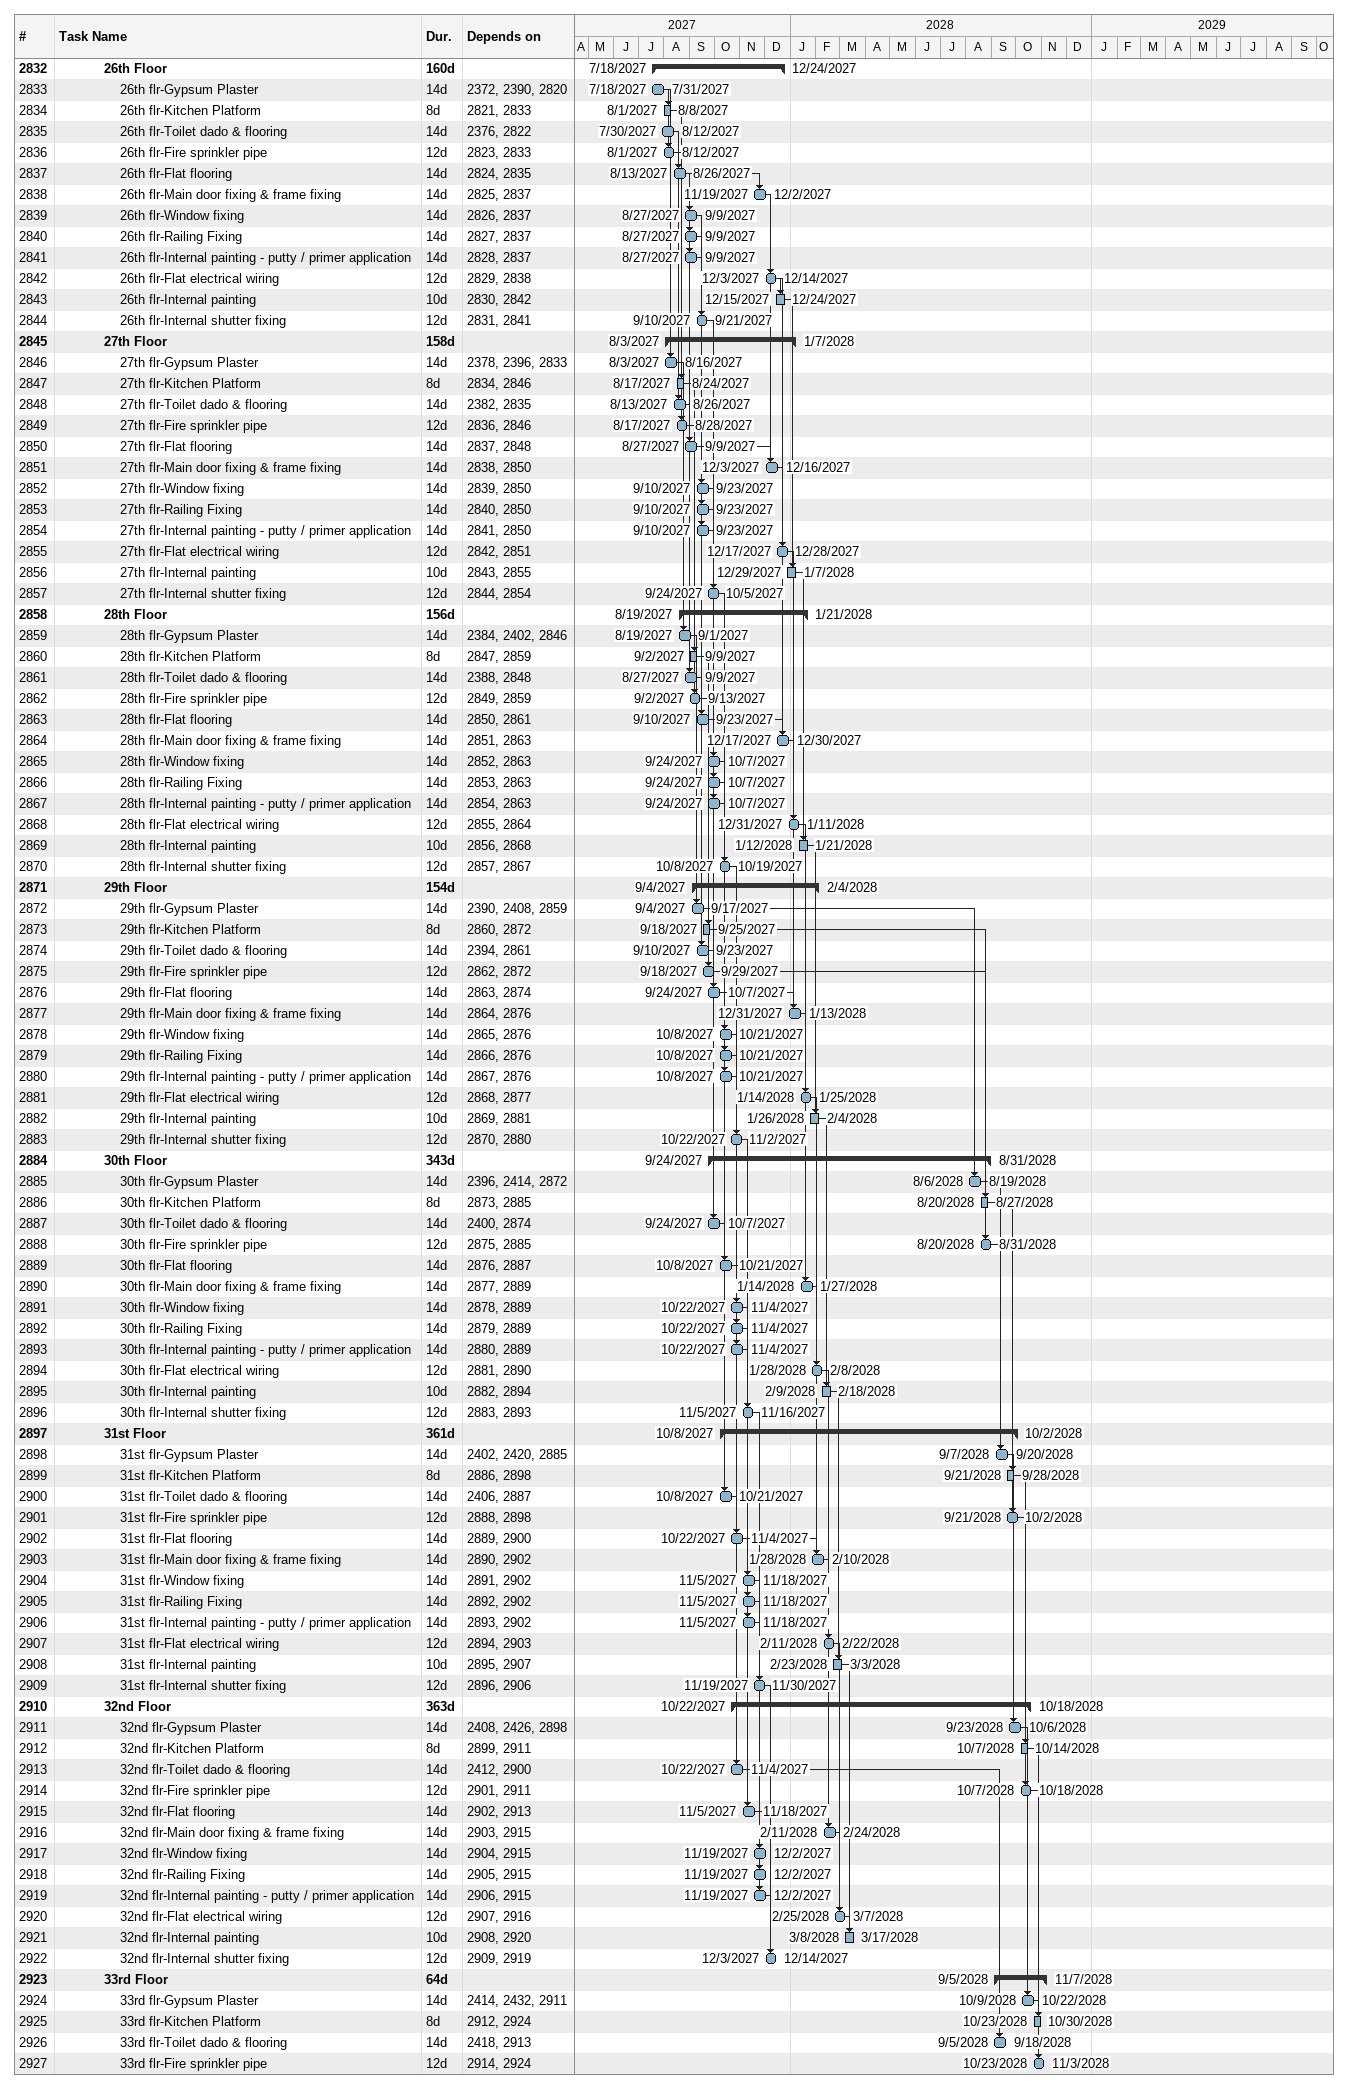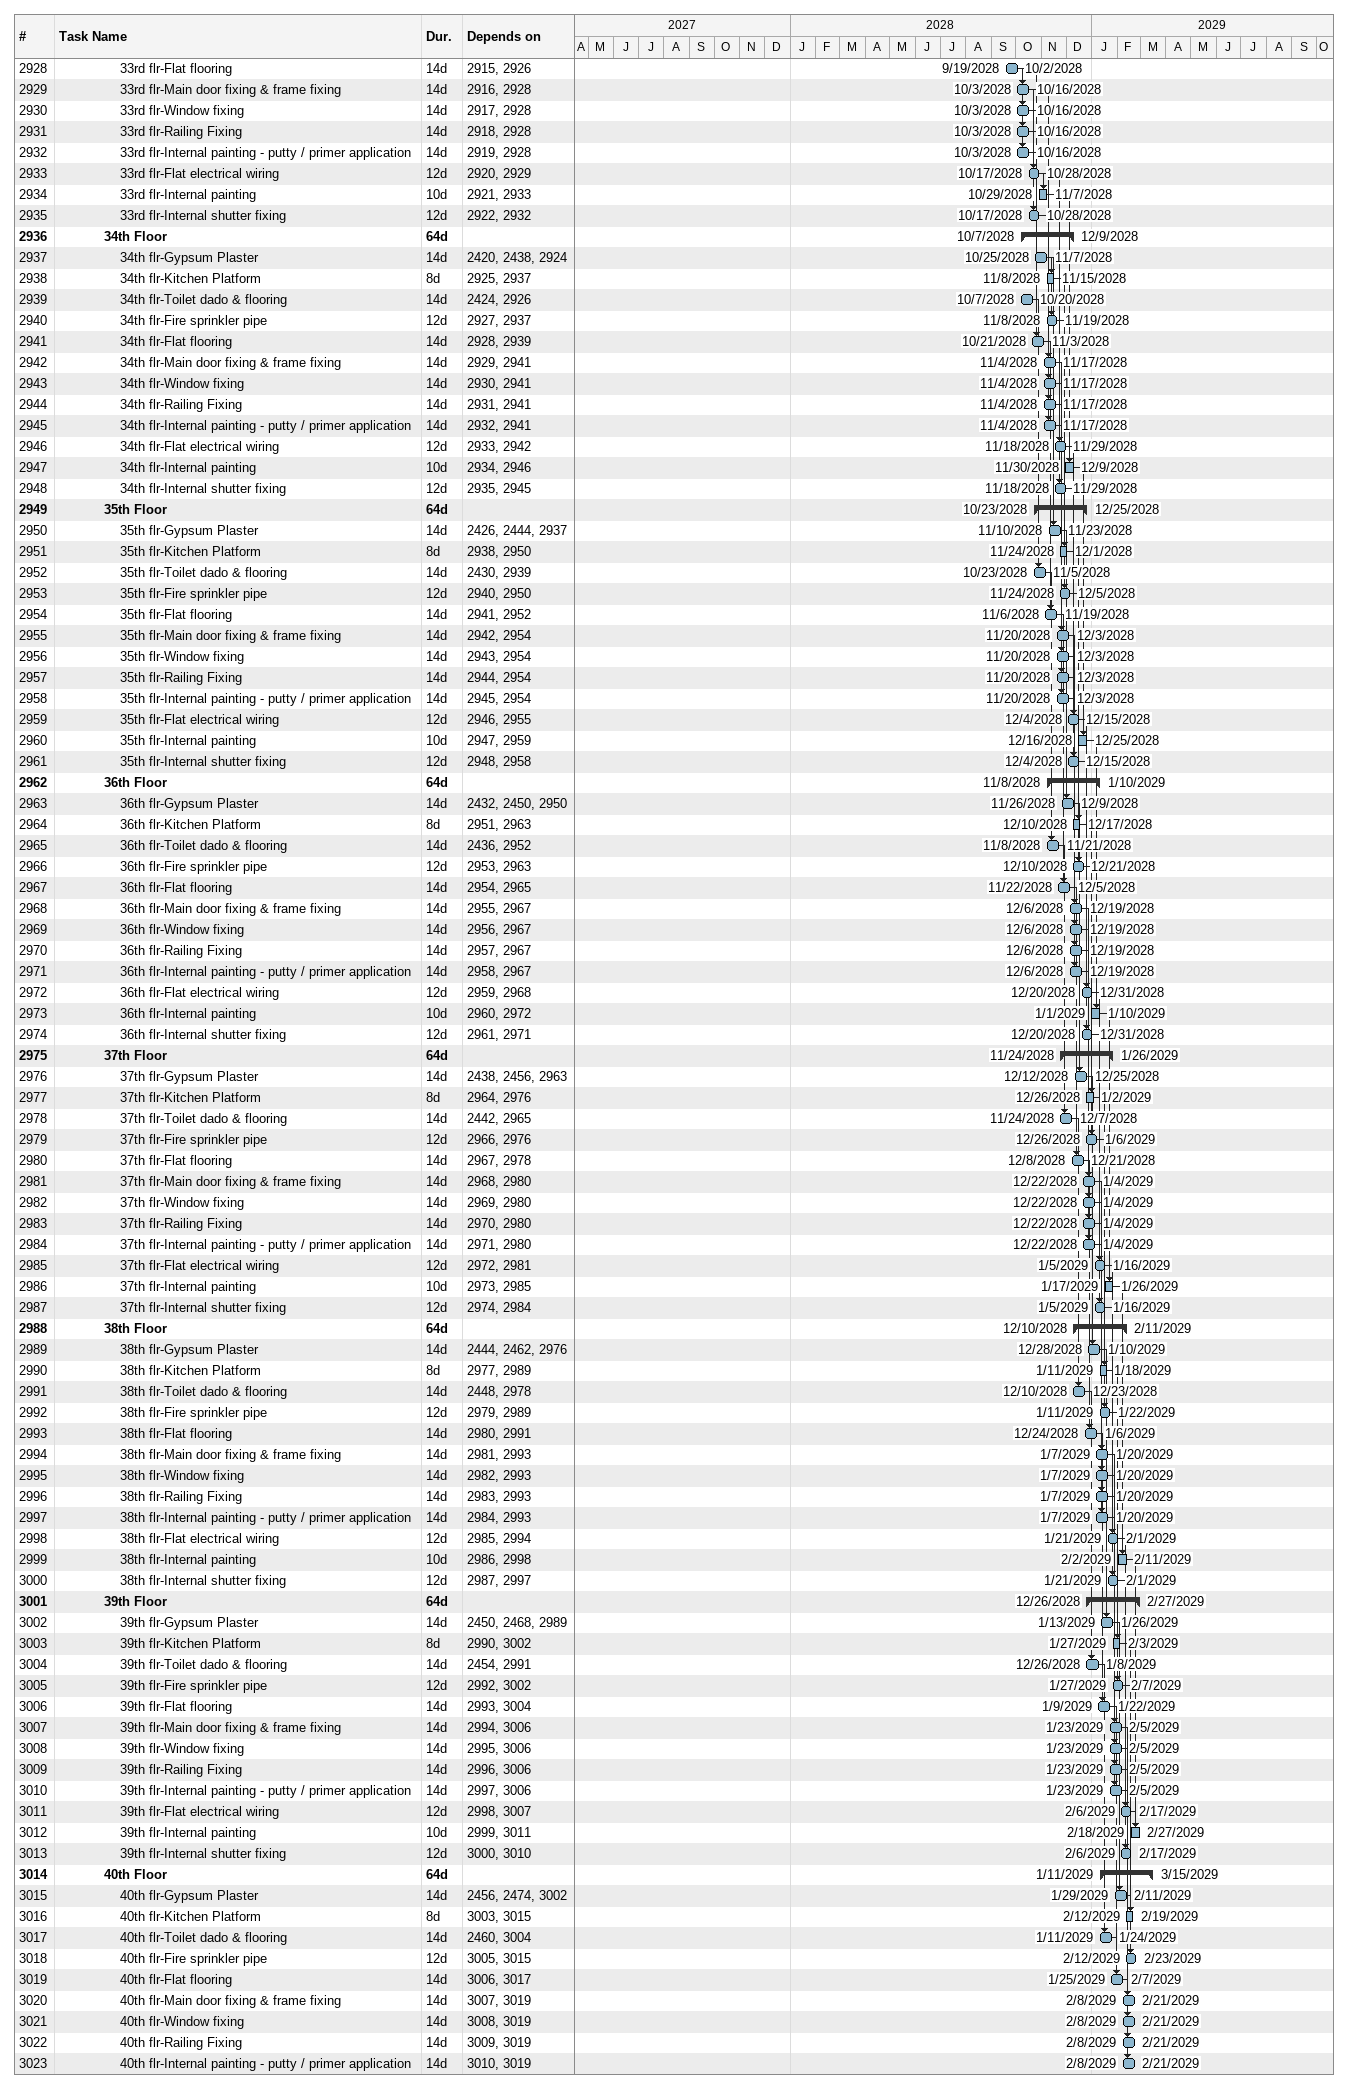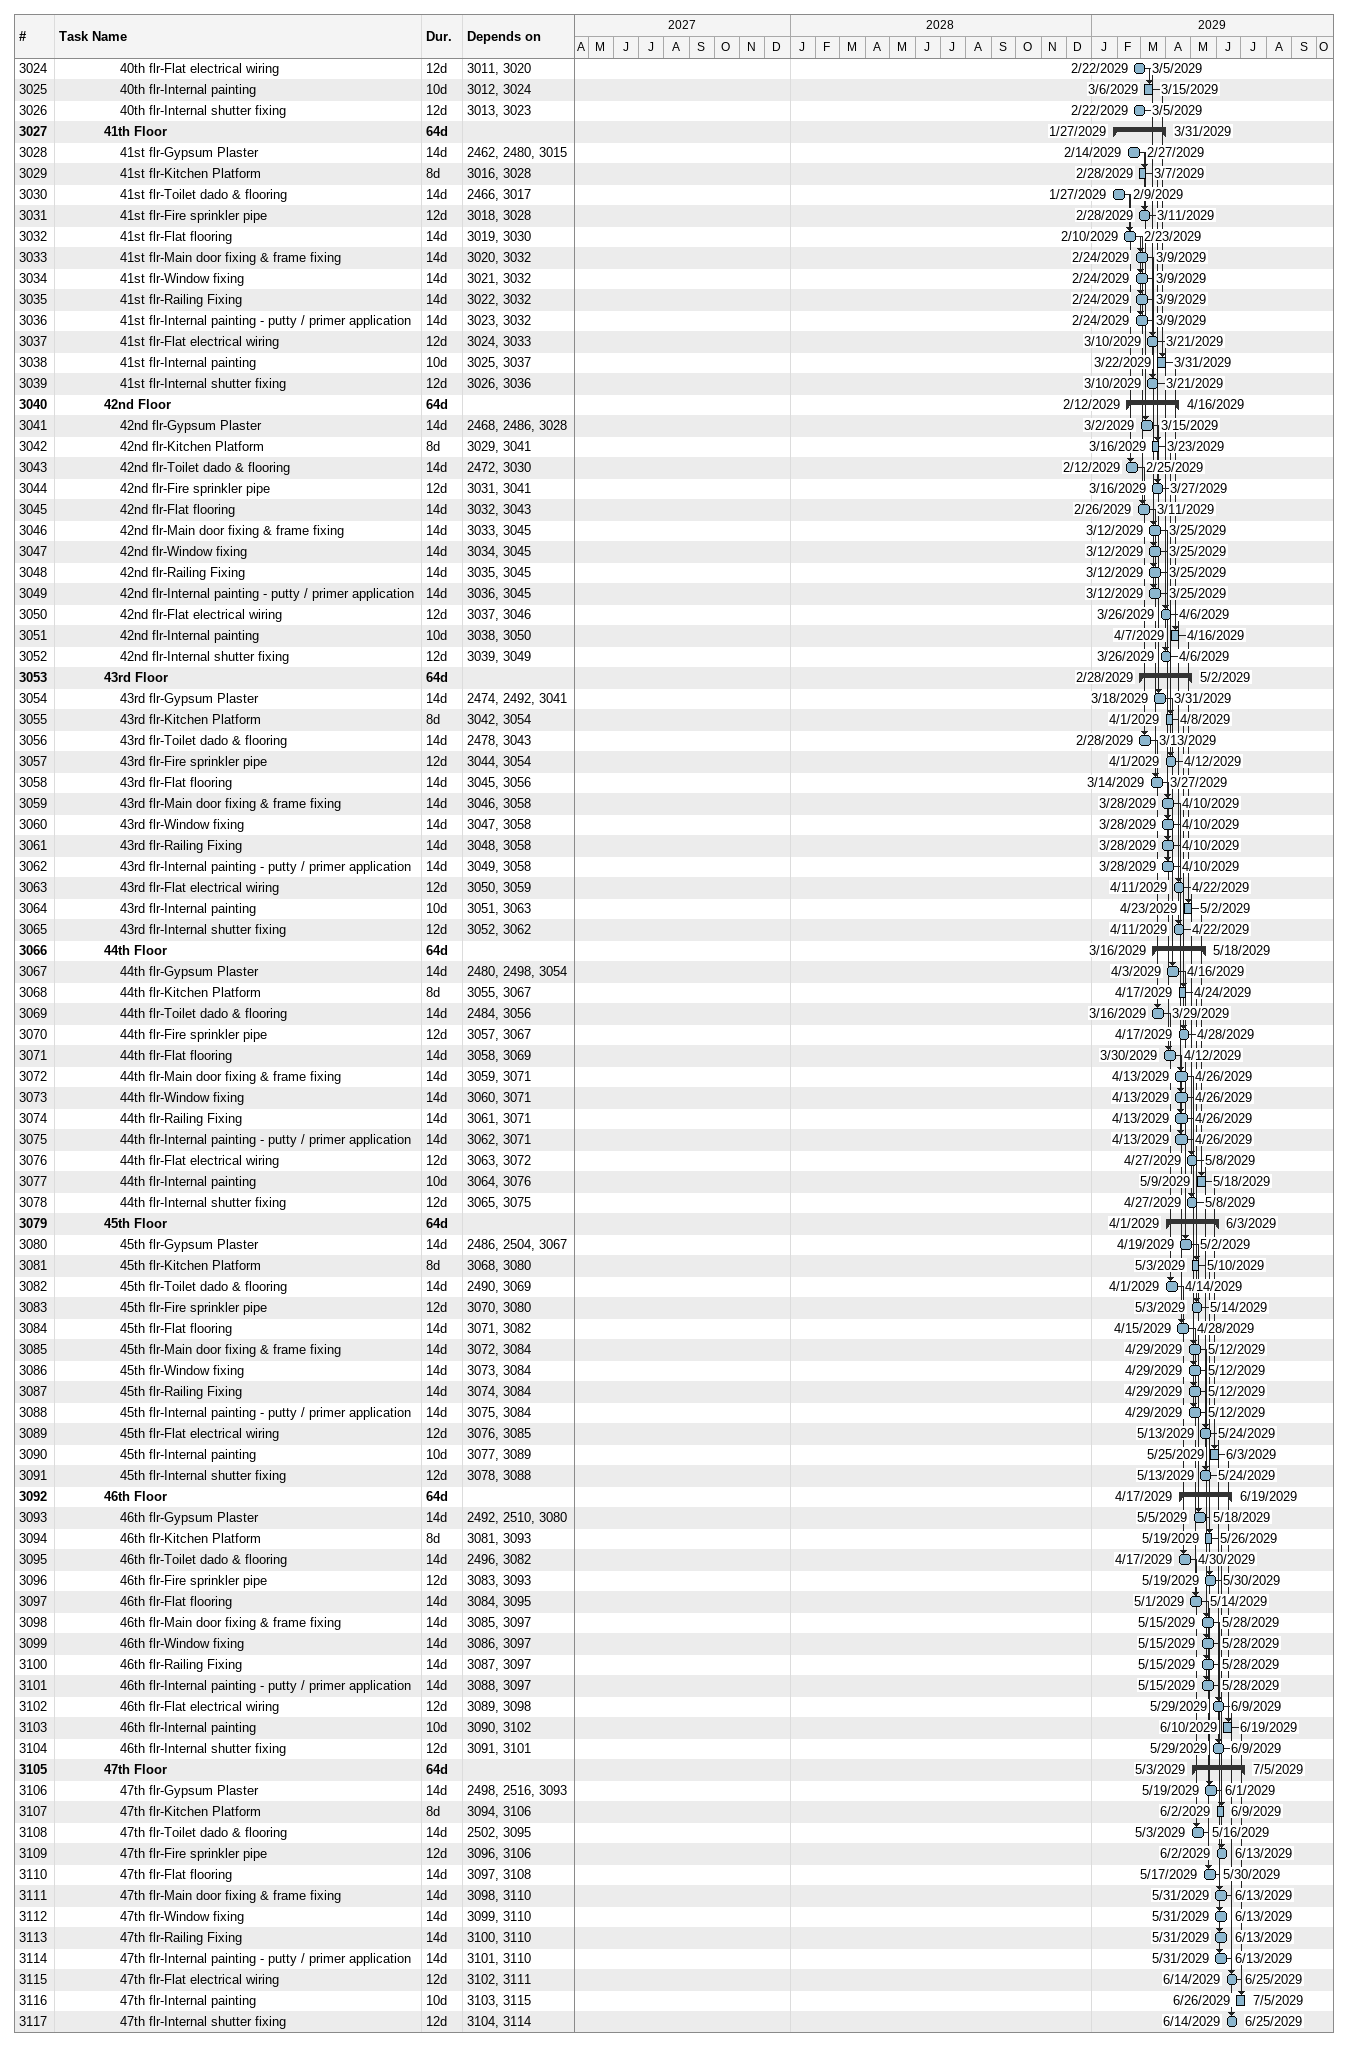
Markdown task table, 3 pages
| ID | Level | Task | Duration | Start | Finish | Predecessors |
|---|---|---|---|---|---|---|
| 2832 | 4 | **26th Floor** | 160d | 2027-07-18 | 2027-12-24 |  |
| 2833 | 5 | 26th flr-Gypsum Plaster | 14d | 2027-07-18 | 2027-07-31 | 2372, 2390, 2820 |
| 2834 | 5 | 26th flr-Kitchen Platform | 8d | 2027-08-01 | 2027-08-08 | 2821, 2833 |
| 2835 | 5 | 26th flr-Toilet dado & flooring | 14d | 2027-07-30 | 2027-08-12 | 2376, 2822 |
| 2836 | 5 | 26th flr-Fire sprinkler pipe | 12d | 2027-08-01 | 2027-08-12 | 2823, 2833 |
| 2837 | 5 | 26th flr-Flat flooring | 14d | 2027-08-13 | 2027-08-26 | 2824, 2835 |
| 2838 | 5 | 26th flr-Main door fixing & frame fixing | 14d | 2027-11-19 | 2027-12-02 | 2825, 2837 |
| 2839 | 5 | 26th flr-Window fixing | 14d | 2027-08-27 | 2027-09-09 | 2826, 2837 |
| 2840 | 5 | 26th flr-Railing Fixing | 14d | 2027-08-27 | 2027-09-09 | 2827, 2837 |
| 2841 | 5 | 26th flr-Internal painting - putty / primer application | 14d | 2027-08-27 | 2027-09-09 | 2828, 2837 |
| 2842 | 5 | 26th flr-Flat electrical wiring | 12d | 2027-12-03 | 2027-12-14 | 2829, 2838 |
| 2843 | 5 | 26th flr-Internal painting | 10d | 2027-12-15 | 2027-12-24 | 2830, 2842 |
| 2844 | 5 | 26th flr-Internal shutter fixing | 12d | 2027-09-10 | 2027-09-21 | 2831, 2841 |
| 2845 | 4 | **27th Floor** | 158d | 2027-08-03 | 2028-01-07 |  |
| 2846 | 5 | 27th flr-Gypsum Plaster | 14d | 2027-08-03 | 2027-08-16 | 2378, 2396, 2833 |
| 2847 | 5 | 27th flr-Kitchen Platform | 8d | 2027-08-17 | 2027-08-24 | 2834, 2846 |
| 2848 | 5 | 27th flr-Toilet dado & flooring | 14d | 2027-08-13 | 2027-08-26 | 2382, 2835 |
| 2849 | 5 | 27th flr-Fire sprinkler pipe | 12d | 2027-08-17 | 2027-08-28 | 2836, 2846 |
| 2850 | 5 | 27th flr-Flat flooring | 14d | 2027-08-27 | 2027-09-09 | 2837, 2848 |
| 2851 | 5 | 27th flr-Main door fixing & frame fixing | 14d | 2027-12-03 | 2027-12-16 | 2838, 2850 |
| 2852 | 5 | 27th flr-Window fixing | 14d | 2027-09-10 | 2027-09-23 | 2839, 2850 |
| 2853 | 5 | 27th flr-Railing Fixing | 14d | 2027-09-10 | 2027-09-23 | 2840, 2850 |
| 2854 | 5 | 27th flr-Internal painting - putty / primer application | 14d | 2027-09-10 | 2027-09-23 | 2841, 2850 |
| 2855 | 5 | 27th flr-Flat electrical wiring | 12d | 2027-12-17 | 2027-12-28 | 2842, 2851 |
| 2856 | 5 | 27th flr-Internal painting | 10d | 2027-12-29 | 2028-01-07 | 2843, 2855 |
| 2857 | 5 | 27th flr-Internal shutter fixing | 12d | 2027-09-24 | 2027-10-05 | 2844, 2854 |
| 2858 | 4 | **28th Floor** | 156d | 2027-08-19 | 2028-01-21 |  |
| 2859 | 5 | 28th flr-Gypsum Plaster | 14d | 2027-08-19 | 2027-09-01 | 2384, 2402, 2846 |
| 2860 | 5 | 28th flr-Kitchen Platform | 8d | 2027-09-02 | 2027-09-09 | 2847, 2859 |
| 2861 | 5 | 28th flr-Toilet dado & flooring | 14d | 2027-08-27 | 2027-09-09 | 2388, 2848 |
| 2862 | 5 | 28th flr-Fire sprinkler pipe | 12d | 2027-09-02 | 2027-09-13 | 2849, 2859 |
| 2863 | 5 | 28th flr-Flat flooring | 14d | 2027-09-10 | 2027-09-23 | 2850, 2861 |
| 2864 | 5 | 28th flr-Main door fixing & frame fixing | 14d | 2027-12-17 | 2027-12-30 | 2851, 2863 |
| 2865 | 5 | 28th flr-Window fixing | 14d | 2027-09-24 | 2027-10-07 | 2852, 2863 |
| 2866 | 5 | 28th flr-Railing Fixing | 14d | 2027-09-24 | 2027-10-07 | 2853, 2863 |
| 2867 | 5 | 28th flr-Internal painting - putty / primer application | 14d | 2027-09-24 | 2027-10-07 | 2854, 2863 |
| 2868 | 5 | 28th flr-Flat electrical wiring | 12d | 2027-12-31 | 2028-01-11 | 2855, 2864 |
| 2869 | 5 | 28th flr-Internal painting | 10d | 2028-01-12 | 2028-01-21 | 2856, 2868 |
| 2870 | 5 | 28th flr-Internal shutter fixing | 12d | 2027-10-08 | 2027-10-19 | 2857, 2867 |
| 2871 | 4 | **29th Floor** | 154d | 2027-09-04 | 2028-02-04 |  |
| 2872 | 5 | 29th flr-Gypsum Plaster | 14d | 2027-09-04 | 2027-09-17 | 2390, 2408, 2859 |
| 2873 | 5 | 29th flr-Kitchen Platform | 8d | 2027-09-18 | 2027-09-25 | 2860, 2872 |
| 2874 | 5 | 29th flr-Toilet dado & flooring | 14d | 2027-09-10 | 2027-09-23 | 2394, 2861 |
| 2875 | 5 | 29th flr-Fire sprinkler pipe | 12d | 2027-09-18 | 2027-09-29 | 2862, 2872 |
| 2876 | 5 | 29th flr-Flat flooring | 14d | 2027-09-24 | 2027-10-07 | 2863, 2874 |
| 2877 | 5 | 29th flr-Main door fixing & frame fixing | 14d | 2027-12-31 | 2028-01-13 | 2864, 2876 |
| 2878 | 5 | 29th flr-Window fixing | 14d | 2027-10-08 | 2027-10-21 | 2865, 2876 |
| 2879 | 5 | 29th flr-Railing Fixing | 14d | 2027-10-08 | 2027-10-21 | 2866, 2876 |
| 2880 | 5 | 29th flr-Internal painting - putty / primer application | 14d | 2027-10-08 | 2027-10-21 | 2867, 2876 |
| 2881 | 5 | 29th flr-Flat electrical wiring | 12d | 2028-01-14 | 2028-01-25 | 2868, 2877 |
| 2882 | 5 | 29th flr-Internal painting | 10d | 2028-01-26 | 2028-02-04 | 2869, 2881 |
| 2883 | 5 | 29th flr-Internal shutter fixing | 12d | 2027-10-22 | 2027-11-02 | 2870, 2880 |
| 2884 | 4 | **30th Floor** | 343d | 2027-09-24 | 2028-08-31 |  |
| 2885 | 5 | 30th flr-Gypsum Plaster | 14d | 2028-08-06 | 2028-08-19 | 2396, 2414, 2872 |
| 2886 | 5 | 30th flr-Kitchen Platform | 8d | 2028-08-20 | 2028-08-27 | 2873, 2885 |
| 2887 | 5 | 30th flr-Toilet dado & flooring | 14d | 2027-09-24 | 2027-10-07 | 2400, 2874 |
| 2888 | 5 | 30th flr-Fire sprinkler pipe | 12d | 2028-08-20 | 2028-08-31 | 2875, 2885 |
| 2889 | 5 | 30th flr-Flat flooring | 14d | 2027-10-08 | 2027-10-21 | 2876, 2887 |
| 2890 | 5 | 30th flr-Main door fixing & frame fixing | 14d | 2028-01-14 | 2028-01-27 | 2877, 2889 |
| 2891 | 5 | 30th flr-Window fixing | 14d | 2027-10-22 | 2027-11-04 | 2878, 2889 |
| 2892 | 5 | 30th flr-Railing Fixing | 14d | 2027-10-22 | 2027-11-04 | 2879, 2889 |
| 2893 | 5 | 30th flr-Internal painting - putty / primer application | 14d | 2027-10-22 | 2027-11-04 | 2880, 2889 |
| 2894 | 5 | 30th flr-Flat electrical wiring | 12d | 2028-01-28 | 2028-02-08 | 2881, 2890 |
| 2895 | 5 | 30th flr-Internal painting | 10d | 2028-02-09 | 2028-02-18 | 2882, 2894 |
| 2896 | 5 | 30th flr-Internal shutter fixing | 12d | 2027-11-05 | 2027-11-16 | 2883, 2893 |
| 2897 | 4 | **31st Floor** | 361d | 2027-10-08 | 2028-10-02 |  |
| 2898 | 5 | 31st flr-Gypsum Plaster | 14d | 2028-09-07 | 2028-09-20 | 2402, 2420, 2885 |
| 2899 | 5 | 31st flr-Kitchen Platform | 8d | 2028-09-21 | 2028-09-28 | 2886, 2898 |
| 2900 | 5 | 31st flr-Toilet dado & flooring | 14d | 2027-10-08 | 2027-10-21 | 2406, 2887 |
| 2901 | 5 | 31st flr-Fire sprinkler pipe | 12d | 2028-09-21 | 2028-10-02 | 2888, 2898 |
| 2902 | 5 | 31st flr-Flat flooring | 14d | 2027-10-22 | 2027-11-04 | 2889, 2900 |
| 2903 | 5 | 31st flr-Main door fixing & frame fixing | 14d | 2028-01-28 | 2028-02-10 | 2890, 2902 |
| 2904 | 5 | 31st flr-Window fixing | 14d | 2027-11-05 | 2027-11-18 | 2891, 2902 |
| 2905 | 5 | 31st flr-Railing Fixing | 14d | 2027-11-05 | 2027-11-18 | 2892, 2902 |
| 2906 | 5 | 31st flr-Internal painting - putty / primer application | 14d | 2027-11-05 | 2027-11-18 | 2893, 2902 |
| 2907 | 5 | 31st flr-Flat electrical wiring | 12d | 2028-02-11 | 2028-02-22 | 2894, 2903 |
| 2908 | 5 | 31st flr-Internal painting | 10d | 2028-02-23 | 2028-03-03 | 2895, 2907 |
| 2909 | 5 | 31st flr-Internal shutter fixing | 12d | 2027-11-19 | 2027-11-30 | 2896, 2906 |
| 2910 | 4 | **32nd Floor** | 363d | 2027-10-22 | 2028-10-18 |  |
| 2911 | 5 | 32nd flr-Gypsum Plaster | 14d | 2028-09-23 | 2028-10-06 | 2408, 2426, 2898 |
| 2912 | 5 | 32nd flr-Kitchen Platform | 8d | 2028-10-07 | 2028-10-14 | 2899, 2911 |
| 2913 | 5 | 32nd flr-Toilet dado & flooring | 14d | 2027-10-22 | 2027-11-04 | 2412, 2900 |
| 2914 | 5 | 32nd flr-Fire sprinkler pipe | 12d | 2028-10-07 | 2028-10-18 | 2901, 2911 |
| 2915 | 5 | 32nd flr-Flat flooring | 14d | 2027-11-05 | 2027-11-18 | 2902, 2913 |
| 2916 | 5 | 32nd flr-Main door fixing & frame fixing | 14d | 2028-02-11 | 2028-02-24 | 2903, 2915 |
| 2917 | 5 | 32nd flr-Window fixing | 14d | 2027-11-19 | 2027-12-02 | 2904, 2915 |
| 2918 | 5 | 32nd flr-Railing Fixing | 14d | 2027-11-19 | 2027-12-02 | 2905, 2915 |
| 2919 | 5 | 32nd flr-Internal painting - putty / primer application | 14d | 2027-11-19 | 2027-12-02 | 2906, 2915 |
| 2920 | 5 | 32nd flr-Flat electrical wiring | 12d | 2028-02-25 | 2028-03-07 | 2907, 2916 |
| 2921 | 5 | 32nd flr-Internal painting | 10d | 2028-03-08 | 2028-03-17 | 2908, 2920 |
| 2922 | 5 | 32nd flr-Internal shutter fixing | 12d | 2027-12-03 | 2027-12-14 | 2909, 2919 |
| 2923 | 4 | **33rd Floor** | 64d | 2028-09-05 | 2028-11-07 |  |
| 2924 | 5 | 33rd flr-Gypsum Plaster | 14d | 2028-10-09 | 2028-10-22 | 2414, 2432, 2911 |
| 2925 | 5 | 33rd flr-Kitchen Platform | 8d | 2028-10-23 | 2028-10-30 | 2912, 2924 |
| 2926 | 5 | 33rd flr-Toilet dado & flooring | 14d | 2028-09-05 | 2028-09-18 | 2418, 2913 |
| 2927 | 5 | 33rd flr-Fire sprinkler pipe | 12d | 2028-10-23 | 2028-11-03 | 2914, 2924 |
| 2928 | 5 | 33rd flr-Flat flooring | 14d | 2028-09-19 | 2028-10-02 | 2915, 2926 |
| 2929 | 5 | 33rd flr-Main door fixing & frame fixing | 14d | 2028-10-03 | 2028-10-16 | 2916, 2928 |
| 2930 | 5 | 33rd flr-Window fixing | 14d | 2028-10-03 | 2028-10-16 | 2917, 2928 |
| 2931 | 5 | 33rd flr-Railing Fixing | 14d | 2028-10-03 | 2028-10-16 | 2918, 2928 |
| 2932 | 5 | 33rd flr-Internal painting - putty / primer application | 14d | 2028-10-03 | 2028-10-16 | 2919, 2928 |
| 2933 | 5 | 33rd flr-Flat electrical wiring | 12d | 2028-10-17 | 2028-10-28 | 2920, 2929 |
| 2934 | 5 | 33rd flr-Internal painting | 10d | 2028-10-29 | 2028-11-07 | 2921, 2933 |
| 2935 | 5 | 33rd flr-Internal shutter fixing | 12d | 2028-10-17 | 2028-10-28 | 2922, 2932 |
| 2936 | 4 | **34th Floor** | 64d | 2028-10-07 | 2028-12-09 |  |
| 2937 | 5 | 34th flr-Gypsum Plaster | 14d | 2028-10-25 | 2028-11-07 | 2420, 2438, 2924 |
| 2938 | 5 | 34th flr-Kitchen Platform | 8d | 2028-11-08 | 2028-11-15 | 2925, 2937 |
| 2939 | 5 | 34th flr-Toilet dado & flooring | 14d | 2028-10-07 | 2028-10-20 | 2424, 2926 |
| 2940 | 5 | 34th flr-Fire sprinkler pipe | 12d | 2028-11-08 | 2028-11-19 | 2927, 2937 |
| 2941 | 5 | 34th flr-Flat flooring | 14d | 2028-10-21 | 2028-11-03 | 2928, 2939 |
| 2942 | 5 | 34th flr-Main door fixing & frame fixing | 14d | 2028-11-04 | 2028-11-17 | 2929, 2941 |
| 2943 | 5 | 34th flr-Window fixing | 14d | 2028-11-04 | 2028-11-17 | 2930, 2941 |
| 2944 | 5 | 34th flr-Railing Fixing | 14d | 2028-11-04 | 2028-11-17 | 2931, 2941 |
| 2945 | 5 | 34th flr-Internal painting - putty / primer application | 14d | 2028-11-04 | 2028-11-17 | 2932, 2941 |
| 2946 | 5 | 34th flr-Flat electrical wiring | 12d | 2028-11-18 | 2028-11-29 | 2933, 2942 |
| 2947 | 5 | 34th flr-Internal painting | 10d | 2028-11-30 | 2028-12-09 | 2934, 2946 |
| 2948 | 5 | 34th flr-Internal shutter fixing | 12d | 2028-11-18 | 2028-11-29 | 2935, 2945 |
| 2949 | 4 | **35th Floor** | 64d | 2028-10-23 | 2028-12-25 |  |
| 2950 | 5 | 35th flr-Gypsum Plaster | 14d | 2028-11-10 | 2028-11-23 | 2426, 2444, 2937 |
| 2951 | 5 | 35th flr-Kitchen Platform | 8d | 2028-11-24 | 2028-12-01 | 2938, 2950 |
| 2952 | 5 | 35th flr-Toilet dado & flooring | 14d | 2028-10-23 | 2028-11-05 | 2430, 2939 |
| 2953 | 5 | 35th flr-Fire sprinkler pipe | 12d | 2028-11-24 | 2028-12-05 | 2940, 2950 |
| 2954 | 5 | 35th flr-Flat flooring | 14d | 2028-11-06 | 2028-11-19 | 2941, 2952 |
| 2955 | 5 | 35th flr-Main door fixing & frame fixing | 14d | 2028-11-20 | 2028-12-03 | 2942, 2954 |
| 2956 | 5 | 35th flr-Window fixing | 14d | 2028-11-20 | 2028-12-03 | 2943, 2954 |
| 2957 | 5 | 35th flr-Railing Fixing | 14d | 2028-11-20 | 2028-12-03 | 2944, 2954 |
| 2958 | 5 | 35th flr-Internal painting - putty / primer application | 14d | 2028-11-20 | 2028-12-03 | 2945, 2954 |
| 2959 | 5 | 35th flr-Flat electrical wiring | 12d | 2028-12-04 | 2028-12-15 | 2946, 2955 |
| 2960 | 5 | 35th flr-Internal painting | 10d | 2028-12-16 | 2028-12-25 | 2947, 2959 |
| 2961 | 5 | 35th flr-Internal shutter fixing | 12d | 2028-12-04 | 2028-12-15 | 2948, 2958 |
| 2962 | 4 | **36th Floor** | 64d | 2028-11-08 | 2029-01-10 |  |
| 2963 | 5 | 36th flr-Gypsum Plaster | 14d | 2028-11-26 | 2028-12-09 | 2432, 2450, 2950 |
| 2964 | 5 | 36th flr-Kitchen Platform | 8d | 2028-12-10 | 2028-12-17 | 2951, 2963 |
| 2965 | 5 | 36th flr-Toilet dado & flooring | 14d | 2028-11-08 | 2028-11-21 | 2436, 2952 |
| 2966 | 5 | 36th flr-Fire sprinkler pipe | 12d | 2028-12-10 | 2028-12-21 | 2953, 2963 |
| 2967 | 5 | 36th flr-Flat flooring | 14d | 2028-11-22 | 2028-12-05 | 2954, 2965 |
| 2968 | 5 | 36th flr-Main door fixing & frame fixing | 14d | 2028-12-06 | 2028-12-19 | 2955, 2967 |
| 2969 | 5 | 36th flr-Window fixing | 14d | 2028-12-06 | 2028-12-19 | 2956, 2967 |
| 2970 | 5 | 36th flr-Railing Fixing | 14d | 2028-12-06 | 2028-12-19 | 2957, 2967 |
| 2971 | 5 | 36th flr-Internal painting - putty / primer application | 14d | 2028-12-06 | 2028-12-19 | 2958, 2967 |
| 2972 | 5 | 36th flr-Flat electrical wiring | 12d | 2028-12-20 | 2028-12-31 | 2959, 2968 |
| 2973 | 5 | 36th flr-Internal painting | 10d | 2029-01-01 | 2029-01-10 | 2960, 2972 |
| 2974 | 5 | 36th flr-Internal shutter fixing | 12d | 2028-12-20 | 2028-12-31 | 2961, 2971 |
| 2975 | 4 | **37th Floor** | 64d | 2028-11-24 | 2029-01-26 |  |
| 2976 | 5 | 37th flr-Gypsum Plaster | 14d | 2028-12-12 | 2028-12-25 | 2438, 2456, 2963 |
| 2977 | 5 | 37th flr-Kitchen Platform | 8d | 2028-12-26 | 2029-01-02 | 2964, 2976 |
| 2978 | 5 | 37th flr-Toilet dado & flooring | 14d | 2028-11-24 | 2028-12-07 | 2442, 2965 |
| 2979 | 5 | 37th flr-Fire sprinkler pipe | 12d | 2028-12-26 | 2029-01-06 | 2966, 2976 |
| 2980 | 5 | 37th flr-Flat flooring | 14d | 2028-12-08 | 2028-12-21 | 2967, 2978 |
| 2981 | 5 | 37th flr-Main door fixing & frame fixing | 14d | 2028-12-22 | 2029-01-04 | 2968, 2980 |
| 2982 | 5 | 37th flr-Window fixing | 14d | 2028-12-22 | 2029-01-04 | 2969, 2980 |
| 2983 | 5 | 37th flr-Railing Fixing | 14d | 2028-12-22 | 2029-01-04 | 2970, 2980 |
| 2984 | 5 | 37th flr-Internal painting - putty / primer application | 14d | 2028-12-22 | 2029-01-04 | 2971, 2980 |
| 2985 | 5 | 37th flr-Flat electrical wiring | 12d | 2029-01-05 | 2029-01-16 | 2972, 2981 |
| 2986 | 5 | 37th flr-Internal painting | 10d | 2029-01-17 | 2029-01-26 | 2973, 2985 |
| 2987 | 5 | 37th flr-Internal shutter fixing | 12d | 2029-01-05 | 2029-01-16 | 2974, 2984 |
| 2988 | 4 | **38th Floor** | 64d | 2028-12-10 | 2029-02-11 |  |
| 2989 | 5 | 38th flr-Gypsum Plaster | 14d | 2028-12-28 | 2029-01-10 | 2444, 2462, 2976 |
| 2990 | 5 | 38th flr-Kitchen Platform | 8d | 2029-01-11 | 2029-01-18 | 2977, 2989 |
| 2991 | 5 | 38th flr-Toilet dado & flooring | 14d | 2028-12-10 | 2028-12-23 | 2448, 2978 |
| 2992 | 5 | 38th flr-Fire sprinkler pipe | 12d | 2029-01-11 | 2029-01-22 | 2979, 2989 |
| 2993 | 5 | 38th flr-Flat flooring | 14d | 2028-12-24 | 2029-01-06 | 2980, 2991 |
| 2994 | 5 | 38th flr-Main door fixing & frame fixing | 14d | 2029-01-07 | 2029-01-20 | 2981, 2993 |
| 2995 | 5 | 38th flr-Window fixing | 14d | 2029-01-07 | 2029-01-20 | 2982, 2993 |
| 2996 | 5 | 38th flr-Railing Fixing | 14d | 2029-01-07 | 2029-01-20 | 2983, 2993 |
| 2997 | 5 | 38th flr-Internal painting - putty / primer application | 14d | 2029-01-07 | 2029-01-20 | 2984, 2993 |
| 2998 | 5 | 38th flr-Flat electrical wiring | 12d | 2029-01-21 | 2029-02-01 | 2985, 2994 |
| 2999 | 5 | 38th flr-Internal painting | 10d | 2029-02-02 | 2029-02-11 | 2986, 2998 |
| 3000 | 5 | 38th flr-Internal shutter fixing | 12d | 2029-01-21 | 2029-02-01 | 2987, 2997 |
| 3001 | 4 | **39th Floor** | 64d | 2028-12-26 | 2029-02-27 |  |
| 3002 | 5 | 39th flr-Gypsum Plaster | 14d | 2029-01-13 | 2029-01-26 | 2450, 2468, 2989 |
| 3003 | 5 | 39th flr-Kitchen Platform | 8d | 2029-01-27 | 2029-02-03 | 2990, 3002 |
| 3004 | 5 | 39th flr-Toilet dado & flooring | 14d | 2028-12-26 | 2029-01-08 | 2454, 2991 |
| 3005 | 5 | 39th flr-Fire sprinkler pipe | 12d | 2029-01-27 | 2029-02-07 | 2992, 3002 |
| 3006 | 5 | 39th flr-Flat flooring | 14d | 2029-01-09 | 2029-01-22 | 2993, 3004 |
| 3007 | 5 | 39th flr-Main door fixing & frame fixing | 14d | 2029-01-23 | 2029-02-05 | 2994, 3006 |
| 3008 | 5 | 39th flr-Window fixing | 14d | 2029-01-23 | 2029-02-05 | 2995, 3006 |
| 3009 | 5 | 39th flr-Railing Fixing | 14d | 2029-01-23 | 2029-02-05 | 2996, 3006 |
| 3010 | 5 | 39th flr-Internal painting - putty / primer application | 14d | 2029-01-23 | 2029-02-05 | 2997, 3006 |
| 3011 | 5 | 39th flr-Flat electrical wiring | 12d | 2029-02-06 | 2029-02-17 | 2998, 3007 |
| 3012 | 5 | 39th flr-Internal painting | 10d | 2029-02-18 | 2029-02-27 | 2999, 3011 |
| 3013 | 5 | 39th flr-Internal shutter fixing | 12d | 2029-02-06 | 2029-02-17 | 3000, 3010 |
| 3014 | 4 | **40th Floor** | 64d | 2029-01-11 | 2029-03-15 |  |
| 3015 | 5 | 40th flr-Gypsum Plaster | 14d | 2029-01-29 | 2029-02-11 | 2456, 2474, 3002 |
| 3016 | 5 | 40th flr-Kitchen Platform | 8d | 2029-02-12 | 2029-02-19 | 3003, 3015 |
| 3017 | 5 | 40th flr-Toilet dado & flooring | 14d | 2029-01-11 | 2029-01-24 | 2460, 3004 |
| 3018 | 5 | 40th flr-Fire sprinkler pipe | 12d | 2029-02-12 | 2029-02-23 | 3005, 3015 |
| 3019 | 5 | 40th flr-Flat flooring | 14d | 2029-01-25 | 2029-02-07 | 3006, 3017 |
| 3020 | 5 | 40th flr-Main door fixing & frame fixing | 14d | 2029-02-08 | 2029-02-21 | 3007, 3019 |
| 3021 | 5 | 40th flr-Window fixing | 14d | 2029-02-08 | 2029-02-21 | 3008, 3019 |
| 3022 | 5 | 40th flr-Railing Fixing | 14d | 2029-02-08 | 2029-02-21 | 3009, 3019 |
| 3023 | 5 | 40th flr-Internal painting - putty / primer application | 14d | 2029-02-08 | 2029-02-21 | 3010, 3019 |
| 3024 | 5 | 40th flr-Flat electrical wiring | 12d | 2029-02-22 | 2029-03-05 | 3011, 3020 |
| 3025 | 5 | 40th flr-Internal painting | 10d | 2029-03-06 | 2029-03-15 | 3012, 3024 |
| 3026 | 5 | 40th flr-Internal shutter fixing | 12d | 2029-02-22 | 2029-03-05 | 3013, 3023 |
| 3027 | 4 | **41th Floor** | 64d | 2029-01-27 | 2029-03-31 |  |
| 3028 | 5 | 41st flr-Gypsum Plaster | 14d | 2029-02-14 | 2029-02-27 | 2462, 2480, 3015 |
| 3029 | 5 | 41st flr-Kitchen Platform | 8d | 2029-02-28 | 2029-03-07 | 3016, 3028 |
| 3030 | 5 | 41st flr-Toilet dado & flooring | 14d | 2029-01-27 | 2029-02-09 | 2466, 3017 |
| 3031 | 5 | 41st flr-Fire sprinkler pipe | 12d | 2029-02-28 | 2029-03-11 | 3018, 3028 |
| 3032 | 5 | 41st flr-Flat flooring | 14d | 2029-02-10 | 2029-02-23 | 3019, 3030 |
| 3033 | 5 | 41st flr-Main door fixing & frame fixing | 14d | 2029-02-24 | 2029-03-09 | 3020, 3032 |
| 3034 | 5 | 41st flr-Window fixing | 14d | 2029-02-24 | 2029-03-09 | 3021, 3032 |
| 3035 | 5 | 41st flr-Railing Fixing | 14d | 2029-02-24 | 2029-03-09 | 3022, 3032 |
| 3036 | 5 | 41st flr-Internal painting - putty / primer application | 14d | 2029-02-24 | 2029-03-09 | 3023, 3032 |
| 3037 | 5 | 41st flr-Flat electrical wiring | 12d | 2029-03-10 | 2029-03-21 | 3024, 3033 |
| 3038 | 5 | 41st flr-Internal painting | 10d | 2029-03-22 | 2029-03-31 | 3025, 3037 |
| 3039 | 5 | 41st flr-Internal shutter fixing | 12d | 2029-03-10 | 2029-03-21 | 3026, 3036 |
| 3040 | 4 | **42nd Floor** | 64d | 2029-02-12 | 2029-04-16 |  |
| 3041 | 5 | 42nd flr-Gypsum Plaster | 14d | 2029-03-02 | 2029-03-15 | 2468, 2486, 3028 |
| 3042 | 5 | 42nd flr-Kitchen Platform | 8d | 2029-03-16 | 2029-03-23 | 3029, 3041 |
| 3043 | 5 | 42nd flr-Toilet dado & flooring | 14d | 2029-02-12 | 2029-02-25 | 2472, 3030 |
| 3044 | 5 | 42nd flr-Fire sprinkler pipe | 12d | 2029-03-16 | 2029-03-27 | 3031, 3041 |
| 3045 | 5 | 42nd flr-Flat flooring | 14d | 2029-02-26 | 2029-03-11 | 3032, 3043 |
| 3046 | 5 | 42nd flr-Main door fixing & frame fixing | 14d | 2029-03-12 | 2029-03-25 | 3033, 3045 |
| 3047 | 5 | 42nd flr-Window fixing | 14d | 2029-03-12 | 2029-03-25 | 3034, 3045 |
| 3048 | 5 | 42nd flr-Railing Fixing | 14d | 2029-03-12 | 2029-03-25 | 3035, 3045 |
| 3049 | 5 | 42nd flr-Internal painting - putty / primer application | 14d | 2029-03-12 | 2029-03-25 | 3036, 3045 |
| 3050 | 5 | 42nd flr-Flat electrical wiring | 12d | 2029-03-26 | 2029-04-06 | 3037, 3046 |
| 3051 | 5 | 42nd flr-Internal painting | 10d | 2029-04-07 | 2029-04-16 | 3038, 3050 |
| 3052 | 5 | 42nd flr-Internal shutter fixing | 12d | 2029-03-26 | 2029-04-06 | 3039, 3049 |
| 3053 | 4 | **43rd Floor** | 64d | 2029-02-28 | 2029-05-02 |  |
| 3054 | 5 | 43rd flr-Gypsum Plaster | 14d | 2029-03-18 | 2029-03-31 | 2474, 2492, 3041 |
| 3055 | 5 | 43rd flr-Kitchen Platform | 8d | 2029-04-01 | 2029-04-08 | 3042, 3054 |
| 3056 | 5 | 43rd flr-Toilet dado & flooring | 14d | 2029-02-28 | 2029-03-13 | 2478, 3043 |
| 3057 | 5 | 43rd flr-Fire sprinkler pipe | 12d | 2029-04-01 | 2029-04-12 | 3044, 3054 |
| 3058 | 5 | 43rd flr-Flat flooring | 14d | 2029-03-14 | 2029-03-27 | 3045, 3056 |
| 3059 | 5 | 43rd flr-Main door fixing & frame fixing | 14d | 2029-03-28 | 2029-04-10 | 3046, 3058 |
| 3060 | 5 | 43rd flr-Window fixing | 14d | 2029-03-28 | 2029-04-10 | 3047, 3058 |
| 3061 | 5 | 43rd flr-Railing Fixing | 14d | 2029-03-28 | 2029-04-10 | 3048, 3058 |
| 3062 | 5 | 43rd flr-Internal painting - putty / primer application | 14d | 2029-03-28 | 2029-04-10 | 3049, 3058 |
| 3063 | 5 | 43rd flr-Flat electrical wiring | 12d | 2029-04-11 | 2029-04-22 | 3050, 3059 |
| 3064 | 5 | 43rd flr-Internal painting | 10d | 2029-04-23 | 2029-05-02 | 3051, 3063 |
| 3065 | 5 | 43rd flr-Internal shutter fixing | 12d | 2029-04-11 | 2029-04-22 | 3052, 3062 |
| 3066 | 4 | **44th Floor** | 64d | 2029-03-16 | 2029-05-18 |  |
| 3067 | 5 | 44th flr-Gypsum Plaster | 14d | 2029-04-03 | 2029-04-16 | 2480, 2498, 3054 |
| 3068 | 5 | 44th flr-Kitchen Platform | 8d | 2029-04-17 | 2029-04-24 | 3055, 3067 |
| 3069 | 5 | 44th flr-Toilet dado & flooring | 14d | 2029-03-16 | 2029-03-29 | 2484, 3056 |
| 3070 | 5 | 44th flr-Fire sprinkler pipe | 12d | 2029-04-17 | 2029-04-28 | 3057, 3067 |
| 3071 | 5 | 44th flr-Flat flooring | 14d | 2029-03-30 | 2029-04-12 | 3058, 3069 |
| 3072 | 5 | 44th flr-Main door fixing & frame fixing | 14d | 2029-04-13 | 2029-04-26 | 3059, 3071 |
| 3073 | 5 | 44th flr-Window fixing | 14d | 2029-04-13 | 2029-04-26 | 3060, 3071 |
| 3074 | 5 | 44th flr-Railing Fixing | 14d | 2029-04-13 | 2029-04-26 | 3061, 3071 |
| 3075 | 5 | 44th flr-Internal painting - putty / primer application | 14d | 2029-04-13 | 2029-04-26 | 3062, 3071 |
| 3076 | 5 | 44th flr-Flat electrical wiring | 12d | 2029-04-27 | 2029-05-08 | 3063, 3072 |
| 3077 | 5 | 44th flr-Internal painting | 10d | 2029-05-09 | 2029-05-18 | 3064, 3076 |
| 3078 | 5 | 44th flr-Internal shutter fixing | 12d | 2029-04-27 | 2029-05-08 | 3065, 3075 |
| 3079 | 4 | **45th Floor** | 64d | 2029-04-01 | 2029-06-03 |  |
| 3080 | 5 | 45th flr-Gypsum Plaster | 14d | 2029-04-19 | 2029-05-02 | 2486, 2504, 3067 |
| 3081 | 5 | 45th flr-Kitchen Platform | 8d | 2029-05-03 | 2029-05-10 | 3068, 3080 |
| 3082 | 5 | 45th flr-Toilet dado & flooring | 14d | 2029-04-01 | 2029-04-14 | 2490, 3069 |
| 3083 | 5 | 45th flr-Fire sprinkler pipe | 12d | 2029-05-03 | 2029-05-14 | 3070, 3080 |
| 3084 | 5 | 45th flr-Flat flooring | 14d | 2029-04-15 | 2029-04-28 | 3071, 3082 |
| 3085 | 5 | 45th flr-Main door fixing & frame fixing | 14d | 2029-04-29 | 2029-05-12 | 3072, 3084 |
| 3086 | 5 | 45th flr-Window fixing | 14d | 2029-04-29 | 2029-05-12 | 3073, 3084 |
| 3087 | 5 | 45th flr-Railing Fixing | 14d | 2029-04-29 | 2029-05-12 | 3074, 3084 |
| 3088 | 5 | 45th flr-Internal painting - putty / primer application | 14d | 2029-04-29 | 2029-05-12 | 3075, 3084 |
| 3089 | 5 | 45th flr-Flat electrical wiring | 12d | 2029-05-13 | 2029-05-24 | 3076, 3085 |
| 3090 | 5 | 45th flr-Internal painting | 10d | 2029-05-25 | 2029-06-03 | 3077, 3089 |
| 3091 | 5 | 45th flr-Internal shutter fixing | 12d | 2029-05-13 | 2029-05-24 | 3078, 3088 |
| 3092 | 4 | **46th Floor** | 64d | 2029-04-17 | 2029-06-19 |  |
| 3093 | 5 | 46th flr-Gypsum Plaster | 14d | 2029-05-05 | 2029-05-18 | 2492, 2510, 3080 |
| 3094 | 5 | 46th flr-Kitchen Platform | 8d | 2029-05-19 | 2029-05-26 | 3081, 3093 |
| 3095 | 5 | 46th flr-Toilet dado & flooring | 14d | 2029-04-17 | 2029-04-30 | 2496, 3082 |
| 3096 | 5 | 46th flr-Fire sprinkler pipe | 12d | 2029-05-19 | 2029-05-30 | 3083, 3093 |
| 3097 | 5 | 46th flr-Flat flooring | 14d | 2029-05-01 | 2029-05-14 | 3084, 3095 |
| 3098 | 5 | 46th flr-Main door fixing & frame fixing | 14d | 2029-05-15 | 2029-05-28 | 3085, 3097 |
| 3099 | 5 | 46th flr-Window fixing | 14d | 2029-05-15 | 2029-05-28 | 3086, 3097 |
| 3100 | 5 | 46th flr-Railing Fixing | 14d | 2029-05-15 | 2029-05-28 | 3087, 3097 |
| 3101 | 5 | 46th flr-Internal painting - putty / primer application | 14d | 2029-05-15 | 2029-05-28 | 3088, 3097 |
| 3102 | 5 | 46th flr-Flat electrical wiring | 12d | 2029-05-29 | 2029-06-09 | 3089, 3098 |
| 3103 | 5 | 46th flr-Internal painting | 10d | 2029-06-10 | 2029-06-19 | 3090, 3102 |
| 3104 | 5 | 46th flr-Internal shutter fixing | 12d | 2029-05-29 | 2029-06-09 | 3091, 3101 |
| 3105 | 4 | **47th Floor** | 64d | 2029-05-03 | 2029-07-05 |  |
| 3106 | 5 | 47th flr-Gypsum Plaster | 14d | 2029-05-19 | 2029-06-01 | 2498, 2516, 3093 |
| 3107 | 5 | 47th flr-Kitchen Platform | 8d | 2029-06-02 | 2029-06-09 | 3094, 3106 |
| 3108 | 5 | 47th flr-Toilet dado & flooring | 14d | 2029-05-03 | 2029-05-16 | 2502, 3095 |
| 3109 | 5 | 47th flr-Fire sprinkler pipe | 12d | 2029-06-02 | 2029-06-13 | 3096, 3106 |
| 3110 | 5 | 47th flr-Flat flooring | 14d | 2029-05-17 | 2029-05-30 | 3097, 3108 |
| 3111 | 5 | 47th flr-Main door fixing & frame fixing | 14d | 2029-05-31 | 2029-06-13 | 3098, 3110 |
| 3112 | 5 | 47th flr-Window fixing | 14d | 2029-05-31 | 2029-06-13 | 3099, 3110 |
| 3113 | 5 | 47th flr-Railing Fixing | 14d | 2029-05-31 | 2029-06-13 | 3100, 3110 |
| 3114 | 5 | 47th flr-Internal painting - putty / primer application | 14d | 2029-05-31 | 2029-06-13 | 3101, 3110 |
| 3115 | 5 | 47th flr-Flat electrical wiring | 12d | 2029-06-14 | 2029-06-25 | 3102, 3111 |
| 3116 | 5 | 47th flr-Internal painting | 10d | 2029-06-26 | 2029-07-05 | 3103, 3115 |
| 3117 | 5 | 47th flr-Internal shutter fixing | 12d | 2029-06-14 | 2029-06-25 | 3104, 3114 |
